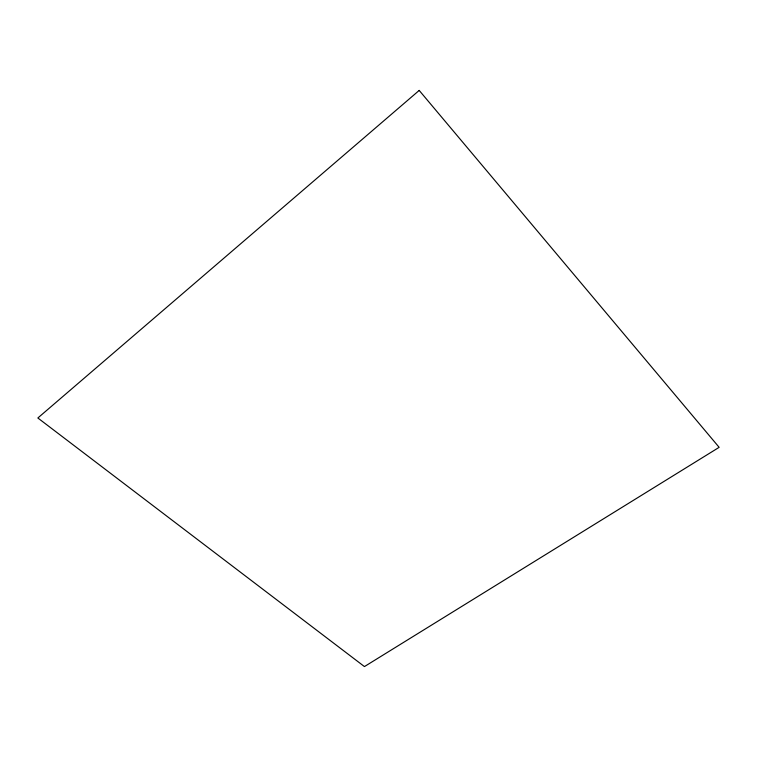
<?xml version="1.0" encoding="UTF-8"?>
<svg xmlns="http://www.w3.org/2000/svg" width="757" height="757" viewBox="0 0 757 757"><rect width="100%" height="100%" fill="white"/><g stroke="black" fill="none" stroke-linecap="round" stroke-linejoin="round"><path stroke-width="1.14" d="M419.198 90.424L37.85 417.987L364.448 666.576L719.15 447.33L419.198 90.424"/></g></svg>
